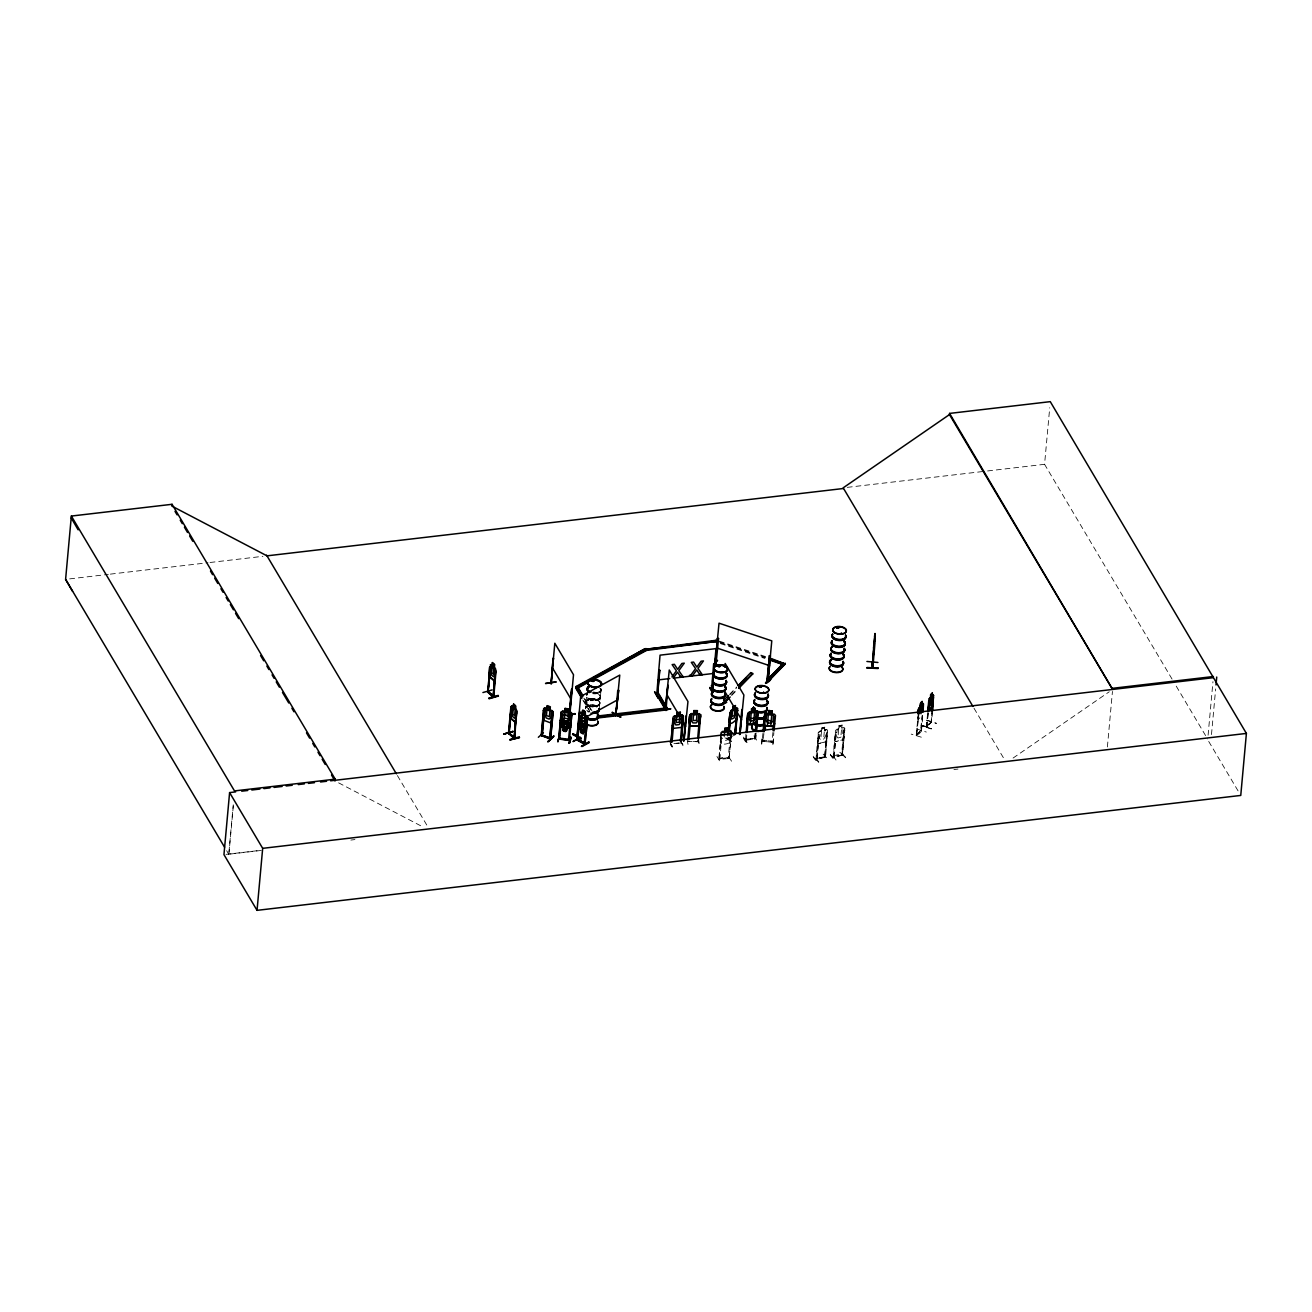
<?xml version="1.0" encoding="UTF-8"?>
<svg xmlns="http://www.w3.org/2000/svg" width="1312" height="1312" viewBox="0 0 1312 1312"><rect width="100%" height="100%" fill="white"/><g stroke="black" fill="none" stroke-linecap="round" stroke-linejoin="round"><path stroke-width="0.75" stroke-dasharray="5 3.75" d="M261.301 850.438L228.747 854.227L233.257 804.781M228.878 854.456L233.405 804.863M590.498 700.411L591.991 700.46M591.007 700.034L590.416 700.674M594.188 706.512L595.008 705.938L594.287 706.578M599.272 708.66L600.338 697.115A6.921 3.723 5.2 0 0 593.024 693.179M671.99 747.036L670.235 744.068L672.466 746.938M683.011 745.757L679.485 739.328L683.601 745.675L681.223 742.805M697.328 741.067L698.525 740.608L698.492 741.706L687.455 741.444M698.328 741.444L698.41 740.591M698.492 738.574L699.23 744.56M716.942 756.466L720.501 762.502M720.78 735.983L718.812 759.648C720.829 757.286 718.14 759.074 728.472 757.696M721.174 734.835L718.96 759.648M719.845 759.55L722.01 734.507M727.717 737.852L728.078 739.017M728.258 737.59L727.914 739L733.195 736.409M728.422 737.59C727.766 741.1 729.62 735.77 734.425 735.507M728.619 738.754L728.8 737.754M731.571 761.206L727.635 755.286M729.292 758.418L728.127 758.566L728.291 757.385M731.44 733.621L729.111 758.516L718.73 759.386L719.599 759.271C719.402 757.221 729.488 756.499 728.242 758.549L730.374 733.539M721.354 743.756C720.157 735.819 717.697 747.856 729.341 742.92L730.899 735.638M729.16 758.467L731.325 733.424M724.896 737.754L731.653 741.313L723.732 736.163M747.069 742.543C740.706 729.39 743.592 742.182 747.135 742.526M755.712 738.082C752.17 738.689 745.036 739.05 745.446 739.935M745.872 734.244L745.626 740.23L745.331 739.082M746.397 740.083L746.823 734.13M753.974 735.884L757.647 741.69M755.302 733.326L754.81 739.115L755.171 733.129M756.122 733.014L755.597 738.738L745.347 739.968M745.61 740.198L755.712 738.951L756.237 733.211M761.665 743.97L761.846 738.049M762.912 733.408L762.19 741.296L762.42 740.083L773.211 741.214M763.912 733.506L763.076 741.362M772.883 732.473L772.112 742.297L772.194 741.395M772.883 744.724L773.588 738.787M762.305 741.296L773.08 742.362L773.883 732.572M813.194 756.22C814.85 762.354 824.986 766.06 813.128 756.27M825.281 756.942L815.982 759.369L818.245 732.654L819.442 731.292L826.757 729.472L827.642 730.308L825.232 756.893M827.528 732.145L825.576 757.155L816.244 759.599L816.146 758.402M816.966 759.386L819.098 734.326L817.146 759.336L816.425 758.68M818.704 762.206L813.03 756.696L818.852 761.731M824.74 727.045L824.461 730.095L825.92 730.702L825.412 736.409L823.624 739.246L820.722 740.001L819.393 737.967L821.738 727.717L824.92 726.979L824.526 730.144L826.708 729.587M823.165 754.121L828.413 759.664M826.675 732.358L824.674 757.418L826.675 732.358L827.724 732.342M825.461 756.024L825.412 757.188M830.381 754.203C831.988 760.255 842.189 764.142 830.332 754.236M834.12 757.106L836.285 732.326L835.432 732.555L833.268 757.565C832.12 753.367 853.062 754.056 833.3 756.368M833.973 757.122L836.285 732.326M838.794 728.898L838.926 725.716L842.091 724.962L838.926 725.716M838.712 728.832L837.089 730.259L836.564 735.95L837.909 738L840.812 737.246L842.583 734.392L843.108 728.701L841.648 728.078L841.927 725.028M841.697 728.144L842.025 724.896M839.811 752.252L846.027 757.631L840.352 752.12M841.599 754.236L842.845 754.203L841.5 755.187L843.862 730.358L844.715 730.128L842.763 755.105M843.862 730.358L841.927 755.351M844.666 728.308L842.845 739.771L835.482 741.608L842.78 739.689L844.092 736.475M845.502 757.762L839.959 752.153M916.383 728.882L926.321 732.063M916.268 735.392L917.154 734.244M916.219 735.524L918.187 714.482M918.876 710.776L916.563 735.638L919.318 710.317M920.663 730.39L916.793 734.638C915.153 738.443 924.304 728.783 920.598 731.046L922.041 715.729M922.484 715.27L920.942 730.554M921.5 730.735L922.828 715.384M921.303 737.196L911.2 734.113M927.584 713.63L926.321 727.028L926.944 725.569M928.027 713.17L926.666 727.143L931.536 722.158L932.406 712.613M926.813 727.061L926.944 726.176L926.272 726.979M928.371 713.285L926.748 726.241M931.241 722.6L931.618 712.957M931.323 721.092L931.044 722.666L932.061 712.498M931.192 728.947C900.557 718.533 951.79 735.917 921.582 724.929M926.518 720.272L936.407 723.191M1172.059 679.091L1044.565 464.317L1049.731 407.72M1107.394 746.971L1112.445 691.424M1208.09 735.212L1212.96 681.65M1211.484 734.572L1215.65 688.948M761.731 744.101L762.42 737.656M773.194 741.428L762.338 740.116M773.539 738.738L772.85 745.068M585.874 702.609L586.661 700.378M585.3 708.808L585.578 707.529M587.087 704.364C589.285 711.268 609.522 699.673 594.877 706.676M586.234 703.675L589.793 706.118L594.648 706.036M601.158 689.735L600.912 690.981M600.224 698.017L600.535 696.574M599.814 704.036L599.978 702.773C598.387 698.312 590.416 697.312 586.694 700.378M600.962 690.276L600.486 696.328A7.019 3.772 5.2 0 1 595.123 700.329A7.019 3.772 5.2 0 1 586.858 697.312M824.412 756.286L825.199 756.007M842.452 754.941L833.071 757.385L835.432 730.653L836.63 729.292L843.878 727.406L844.83 728.291L842.402 754.892M729.374 757.549L728.455 757.664M731.227 741.51L724.946 737.688M731.588 741.264L725.224 737.541M825.609 741.706L826.839 738.426L825.674 741.772L818.294 743.609L817.573 740.919L818.36 743.674L825.674 741.772M830.25 754.662L835.957 760.124M917.154 735.114L916.645 734.736M930.782 721.649L931.323 721.698M585.546 707.594L586.12 706.725M688.013 744.429L686.848 738.049M921.483 725.438L931.438 728.75M586.021 701.592L589.055 699.329M600.355 691.818L600.978 690.899M599.732 698.673L600.355 697.738M729.029 737.459L727.094 740.099L723.88 740.476L722.387 738.23M728.012 758.352L729.177 758.221M698.542 740.837L697.59 740.87M821.624 730.899L818.245 732.654M729.751 694.13L736.77 686.963M729.685 694.901L736.688 687.734M731.67 694.77L735.884 690.473M731.604 695.557L737.213 689.817M917.842 716.942L918.17 719.517L921.975 715.63M926.731 720.075L936.407 723.535M916.268 735.474L921.04 730.538M931.241 721.994L926.403 726.126L931.586 722.108M926.37 726.979L931.143 722.043M727.684 738.787L728.16 738.115M825.658 756.237L824.608 756.483M698.263 741.739L687.668 741.378M592.122 700.723L591.105 700.624M1013.077 758.057L1109.247 691.768M921.139 730.194L920.68 730.128M730.259 737.246L734.753 735.032M681.158 742.936L674.024 743.773M743.379 737.098L747.086 743.035M819.295 734.523L818.245 734.556L816.31 759.55M835.629 732.736L836.482 732.522M844.059 730.554L844.912 730.325M816.392 758.648L824.576 756.745L816.802 758.238M842.665 755.138L833.497 757.549M589.072 699.329L594.32 699.099L598.764 701.018M591.056 699.87L590.334 700.788M824.756 756.466L824.625 757.368M673.909 743.576L680.108 742.822M754.81 737.869L755.778 737.82M745.708 739.328L754.597 738.213M847.257 487.359L985.574 471.205M987.608 470.959L1044.565 464.317M69.667 578.887L108.322 574.377M110.356 574.131L208.001 562.733M210.035 562.487L262.925 556.321M728.275 757.368L728.996 757.27M225.992 854.374L260.58 850.34M350.862 840.057L354.929 839.582M953.939 769.521L957.99 769.045M772.883 742.33L762.075 741.231M719.402 641.142L765.962 656.722M719.337 641.912L765.88 657.492M720.386 642.765L764.994 657.706M720.321 643.552L764.929 658.476M917.892 717.057L918.072 719.484M338.627 782.854L422.956 826.954M834.694 738.853L835.547 741.657M594.976 706.364L594.09 706.25L595.287 706.381M587.071 704.593L585.906 702.363L586.251 703.626M669.842 742.116L672.531 746.544M670.711 743.937L672.548 747.02M1176.241 686.143L1207.581 738.951M1208.713 741.444L1238.692 791.94M973.996 708.218L1004.254 759.189M584.906 698.952L591.876 710.71M583.84 698.05L592.811 713.17M583.856 700.87L589.842 710.956M582.79 699.968L588.776 710.054M397.405 775.572L427.663 826.544M226.664 850.701L228.747 854.227M601.142 689.587L600.765 688.505A7.019 3.772 5.2 0 1 594.566 693.146M600.142 695.344L600.519 696.426A7.019 3.772 5.2 0 0 593.057 692.72M599.568 702.018L599.945 703.019M601.06 689.358L601.044 689.292A6.921 3.723 5.2 0 1 592.794 692.523M697.918 738.082L699.066 744.626M600.338 697.148A6.921 3.723 5.2 0 1 593.86 700.69A6.921 3.723 5.2 0 1 586.562 696.721L585.529 708.234A6.921 3.723 5.2 0 1 590.22 704.757A6.921 3.723 5.2 0 1 598.157 706.758M600.732 688.915A7.019 3.772 5.2 0 1 594.533 693.507M593.139 692.031A6.904 3.723 5.2 0 1 600.355 695.672A6.904 3.723 5.2 0 1 595.156 699.509A6.904 3.723 5.2 0 1 587.022 696.541M599.814 688.406A6.904 3.723 5.2 0 1 599.781 692.539A6.904 3.723 5.2 0 1 592.696 693.654M593.09 692.375A7.019 3.772 5.2 0 1 600.437 696.065L600.42 696A7.019 3.772 5.2 0 1 595.14 699.968A7.019 3.772 5.2 0 1 586.89 696.951M589.236 712.039A7.019 3.772 5.2 0 1 587.727 711.383M585.382 708.628A7.019 3.772 5.2 0 1 590.154 705.118A7.019 3.772 5.2 0 1 598.19 707.135M589.318 711.596A6.921 3.723 5.2 0 1 586.644 710.136M585.546 708.414A6.904 3.723 5.2 0 1 596.862 707.102M585.48 708.004A7.019 3.772 5.2 0 1 596.96 706.66M587.973 711.94A6.921 3.723 5.2 0 1 589.596 711.612M821.46 731.866L820.951 737.557L823.854 736.803L824.362 731.112L821.46 731.866M822.312 728.176L822.214 729.193L824.166 727.684L822.312 728.176M838.647 729.849L838.122 735.556L841.025 734.802L841.55 729.095L838.647 729.849M839.483 726.159L839.401 727.176L841.353 725.684L839.483 726.159M588.35 705.233A6.921 3.739 5.2 0 0 599.682 703.904A6.921 3.739 5.2 0 0 590.728 699.034A6.921 3.739 5.2 0 0 588.35 705.233M588.416 704.774A6.872 3.706 5.2 0 0 599.682 703.445A6.872 3.706 5.2 0 0 590.794 698.624A6.872 3.706 5.2 0 0 588.416 704.774M588.334 705.79A6.872 3.706 5.2 0 0 599.584 704.462A6.872 3.706 5.2 0 0 590.695 699.64A6.872 3.706 5.2 0 0 588.334 705.79M588.317 705.446A6.921 3.739 5.2 0 0 599.666 704.134A6.921 3.739 5.2 0 0 590.712 699.247A6.921 3.739 5.2 0 0 588.317 705.446"/><path stroke-width="1.5" d="M867.019 667.988L878.122 668.136L867.068 667.496M878.089 668.53L867.019 667.972L878.122 668.103M582.626 724.519L585.414 723.207L583.299 725.848L584.562 730.276L582.659 726.225L580.183 727.799L582.184 725.257L580.757 720.649L582.79 724.47M874.628 640.6L874.825 638.567L874.842 639.912M874.776 641.617L874.858 639.846M541.102 735.54L550.614 739.082L553.139 712.154L552.237 710.678L544.874 707.972L543.66 708.628L541.216 735.573M541.134 734.589L542.184 734.966M544.464 710.858L543.398 710.694L544.464 710.858L542.25 735.622M550.81 738.886L541.233 735.294M874.022 642.486L873.743 652.179L874.038 649.735M874.858 635.795L872.349 668.284L872.119 662.347L872.792 668.284L874.973 642.896M874.743 637.058L874.94 633.712M72.554 591.335L65.6 579.363L71.356 516.059L172.052 504.3L335.2 779.164L335.036 780.968L331.526 775.048M172.052 504.3L171.888 506.104L266.992 555.845L843.419 488.507M235.652 791.89L229.6 792.596L223.958 854.62L257.037 910.348L1240.758 795.433L1246.4 733.424L1050.272 401.652L949.576 413.411L949.478 414.576L1112.625 689.456L949.576 413.411M257.037 910.348L262.679 848.339L229.6 792.596M482.914 692.539L492.213 689.899M489.671 667.037L487.966 692.375L489.671 667.037L490.54 667.431L487.966 692.326L491 664.544C493.886 669.382 492.016 656.853 492.23 665.873M488.868 698.476L498.216 695.803M492.443 662.658L494.509 664.413L494.05 667.546L496.1 670.334L493.706 697.082L487.9 691.768M494.509 664.413L494.526 675.106L493.328 676.664L491.492 675.008L490.737 671.678L491.246 665.971L492.328 665.856M495.542 672.334L493.279 697.197L495.001 671.859L495.87 672.252L495.001 671.859M493.132 697.115L495.329 671.76M503.988 733.998L512.926 731.538M513.664 704.265L513.386 707.316L511.172 706.479L509.023 733.785L511.598 708.89L510.745 708.496L508.449 733.375L514.402 738.656L513.878 737.246M516.502 710.251L514.73 738.574L508.81 733.211L511.27 706.446M509.171 732.932L508.466 732.358L509.466 732.703L508.859 733.752M509.925 739.935L519.552 737.541L509.991 739.902M514.288 738.049L516.108 710.874L515.567 705.872L513.615 704.101L511.795 713.138L512.549 716.467L514.386 718.123L515.6 716.582M515.124 709.005L515.403 705.954M503.644 734.179L513.271 731.358L503.939 734.015M514.173 738.033L516.387 713.22L514.255 738.623M538.346 737.295L543.381 732.768M541.495 735.327L543.824 708.66M541.954 735.868L544.267 711.022M546.956 708.677L547.235 705.626L550.368 706.824L549.925 709.989L551.466 711.547L550.942 717.238L549.154 719.091L546.218 717.976L544.874 714.942L545.398 709.251L547.055 708.824M546.989 708.874L547.334 705.774M553.074 658.362L551.138 683.7L553.074 658.362L553.762 658.854M551.138 683.7L554.812 643.241L573.508 674.745L569.49 718.96L567.473 721.157L566.964 726.832L563.602 726.372L564.127 720.682L567.473 721.157M551.27 683.175L551.073 682.748M547.94 741.411C566.144 724.88 536.132 753.564 553.533 736.065M551.909 713.908L552.959 714.072L551.909 713.908L549.728 738.787M552.106 713.744L549.843 738.508M550.466 739.05L552.975 712.203M557.961 741.772L559.453 735.409L557.944 741.264M561.257 712.072L558.879 739.05L569.621 740.444M562.077 714.089L561.028 714.154L562.077 714.089L559.634 739.148C561.421 738.115 557.354 737.426 559.912 737.934M570.687 727.307L569.31 728.275C564.685 725.815 568.932 734.49 563.11 730.522L563.389 727.406L559.896 725.831M563.225 730.44L563.52 727.324L561.798 726.126L562.323 720.436L564.34 718.238L564.865 712.564L568.211 713.023L568.752 727.061L566.866 727.848L566.587 730.899L563.11 730.522M564.111 720.698L562.536 718.008L563.061 712.318L564.947 711.547L565.111 708.365L564.849 711.432M570.015 713.252L568.309 712.006L568.719 708.857L565.111 708.431M568.44 711.908L568.719 708.857M569.277 713.236L571.458 689.341M569.638 713.187L571.819 689.292M569.605 713.777L571.786 689.866M570.818 715.286L571.819 715.417L570.818 715.286L568.506 740.345L568.785 739.132L569.457 740.148M569.523 743.297C572.409 728.57 570.294 744.888 568.965 742.74M570.556 727.307L571.802 713.515L568.293 712.055M569.392 740.444L571.934 713.498L570.884 712.252L562.504 711.17L561.142 712.006L558.682 738.984M581.806 698.296L575.82 688.21L576.198 686.455L644.996 648.768L646.619 649.637L716.5 641.47L717.467 640.486M572.967 733.785L581.282 738.754M590.236 679.501L576.132 687.242L577.739 688.111L577.92 687.193L575.886 687.439L581.872 697.508M580.15 737.557L573.262 741.264M579.379 714.974L577.624 740.378L577.936 739.197L576.755 739.902L579.592 711.744M579.625 713.105L577.132 739.722L585.25 744.265L584.299 743.117M577.559 740.329L580.117 715.384M582.61 710.366L580.462 719.55L581.577 722.732L584.102 724.126L581.593 722.715L581.068 728.406L583.594 729.8L584.102 724.093L585.66 722.42L585.3 711.858C580.593 706.496 584.184 716.221 580.593 712.465L579.543 713.006M583.578 730.964L583.299 734.015L580.593 732.522L580.232 721.961L581.806 720.272L584.332 721.649L585.447 724.847L584.939 730.538L583.496 730.817M580.593 737.311L573.164 741.624M581.429 746.331L588.908 742.297M582.61 710.563L585.119 711.957L584.84 715.007L587.628 717.5L584.988 744.396L586.677 719.009L584.168 744.035L584.168 743.002M586.366 731.374L587.202 723.125M614.869 714.22L612.228 712.252L620.888 716.975M578.002 736.262L577.05 736.393L580.675 696.508L619.756 675.106L615.836 715.532L617.722 690.538L618.674 690.325L615.689 715.548L618.674 690.325M616.427 715.155L616 714.597M616.197 714.942L620.56 716.729M593.762 677.566L644.996 648.768M645.865 649.26L715.827 640.322L716.5 641.47L646.537 650.408L591.843 680.387M645.93 648.489L646.537 650.408L644.93 649.538M665.774 709.94L667.775 708.988L658.427 693.244L656.394 693.474C656.804 695.147 657.542 696.032 656.754 694.36L657.689 694.212L656.656 694.392M659.756 670.334L658.673 670.235L659.756 670.334L657.656 694.474M657.476 695.163L659.624 670.12M658.165 698.115L654.573 691.719L658.099 697.984M660.231 709.972L670.694 708.71L660.198 709.972M665.266 709.94L667.89 685.094L666.037 710.464L665.184 709.907L669.268 670.022L687.964 701.526L683.962 740.558M666.037 710.464L665.709 709.628M670.99 742.034L673.072 717.205L674.384 715.991L682.437 715.122L683.437 716.09L681.223 740.804M671.104 742.248L673.072 719.14L674.138 719.238L673.187 719.353M672.056 742.133L674.007 719.025M680.338 712.268L679.96 715.516L681.551 716.254L681.043 721.961L679.091 724.601L675.893 724.978L674.384 722.732L674.909 717.041L676.713 715.811L676.894 712.678L680.37 712.334L680.059 715.335M674.434 716.057L676.762 715.876L677.041 712.826L680.239 712.449M680.403 741.116L682.371 718.025L683.306 717.91L681.354 741.001M682.535 724.191L683.273 716.073L682.338 715.155M683.568 740.985L685.897 716.106M686.274 716.057L684.011 740.87L684.142 739.984M687.783 739.738L689.997 714.81M688.784 739.755L690.817 716.647L689.833 716.631L690.817 716.647M693.851 710.596L693.704 713.81L691.785 714.761L691.276 720.452L692.851 722.912L696.213 722.928L698.246 720.501L698.755 714.794L697.049 713.777L697.459 710.612L693.851 710.596L693.589 713.712L691.244 713.63C687.767 716.139 688.8 722.338 690.096 726.012L698.558 726.061L700.69 714.778L697.197 713.728M697.738 737.885L699.608 716.696L700.641 716.91L699.608 716.696M698.722 737.902L700.69 714.843M711.94 691.67L709.858 688.177L711.973 687.16M711.547 687.652L712.646 687.8L711.727 687.947C711.694 690.506 710.579 686.586 712.531 687.603M713.449 677.861L714.597 663.708L713.646 663.823L711.645 688.849M715.827 640.322L716.434 642.24L717.385 641.273M713.088 681.83L712.465 688.718L715.975 648.636L660.051 655.164L656.672 695.262M717.484 638.436L715.237 663.232L716.073 663.577L718.55 638.55L717.484 638.436L718.55 638.55M715.204 662.298C717.221 661.002 715.893 665.233 716.073 662.626L715.384 662.396M724.831 667.3L725.175 663.478L743.871 694.999L740.001 734.064M720.813 736.048L721.075 732.703L722.387 731.489L730.44 730.62L731.424 731.588L730.948 735.688M723.191 703.101L726.602 702.182L722.879 702.789M724.273 736.13L724.618 732.326L727.832 731.965L727.488 735.753M724.749 731.374L725.028 728.324M722.912 732.539L724.716 731.309L724.896 728.176L728.373 727.832L729.21 735.556M728.373 727.832L728.045 730.833M735.064 708.792L735.343 705.544L735.622 714.843L734.146 717.894L731.768 719.058L730.735 717.238L731.243 711.547C733.064 703.626 722.666 732.982 735.786 720.108L736.836 716.68M728.34 731.21L730.062 712.219M728.619 731.374L730.866 713.859L729.308 731.03M729.029 730.866L730.866 713.859M732.686 709.956L732.801 706.791L735.425 705.594M730.899 735.638L730.44 730.62M734.687 733.572L737.459 710.333L735.655 733.392M734.95 733.736L737.492 708.447L735.146 708.644M735.376 733.228L737.59 708.496M739.492 734.458L739.935 734.064M739.542 734.441L741.821 709.579M740.017 734.392L742.182 709.53M750.776 672.63L752.629 674.056L750.776 672.63L738.164 685.536M746.167 732.539L747.856 713.318L751.317 711.858M747.118 732.44L748.545 715.056L747.61 715.171L748.545 715.056M750.267 724.076L751.563 708.742L754.99 708.316L753.465 723.683M755.351 731.227L756.909 714.04L757.975 714.138L756.909 714.04M755.466 731.424L757.024 714.253M756.286 731.112L758.024 712.039L756.417 731.309M770.652 677.796C772.784 681.108 758.008 688.292 770.718 677.861M769.832 658.017L785.265 663.987L768.816 680.797L766.897 680.157L783.346 663.347M767.176 680.666L769.521 655.623L766.995 680.567L767.946 680.895M763.059 731.702L764.634 714.351L766.011 713.4L774.441 714.22L775.49 715.483L774.031 730.866M763.994 722.617L764.748 714.4L766.044 713.564M764.06 731.801L765.47 716.336L764.453 716.45L765.47 716.336M768.816 680.797L785.33 663.216M767.356 725.946L768.635 710.579L772.243 710.924L771.964 713.974M770.734 726.274L772.112 711.006M773.047 730.768L774.277 717.205L775.277 717.303L774.277 717.205M866.92 661.461L877.941 662.478M872.66 662.888L875.071 633.548L872.644 662.396M918.088 713.728L918.58 708.808L920.352 706.118M918.187 713.777C914.972 711.038 925.042 700.821 921.975 704.462M918.63 714.023L918.974 710.202M918.876 713.679L920.302 706.135M920.401 706.168C918.334 704.085 924.747 699.034 920.581 703.084M922.139 701.379L920.975 713.744M922.385 711.908L923.353 705.725L923.172 711.563M923.5 703.904L922.746 712.088L922.976 703.298M927.748 711.711L928.781 700.346M928.092 711.826L929.076 701.723L928.552 711.383M930.503 697.689L930.618 694.54L932.356 692.933L932.094 701.986L929.552 706.807L930.454 697.64L929.421 698.788M931.864 693.835L930.798 695.852L932.291 693.08M931.799 711.055L933.455 697.246L932.586 710.71M932.848 703.593L931.963 707.102L928.158 710.989L932.045 707.086L933.488 695.376L932.061 712.498M1216.011 684.979L1216.732 677.041M773.358 726.52L774.621 723.568L773.342 726.586L764.847 725.766L763.879 722.551M768.635 710.579L772.243 710.924M596.501 687.176L596.862 686.635M596.189 686.832L597.075 686.865M719.173 666.873L718.09 666.414L718.927 665.643M718.369 666.168L720.157 666.48L718.172 666.299M719.255 665.643L719.534 666.07M722.059 672.088L722.699 671.957M722.682 671.81L722.436 671.629M759.336 686.93L761.026 686.619M759.451 687.078L760.173 686.143M760.238 686.848L759.369 686.668M760.665 686.209L761.403 686.996L760.222 686.898M764.338 692.818L763.518 692.424M763.404 692.851L763.617 692.162M836.859 627.874L837.843 627.038L838.827 628.071M836.876 627.628L837.679 627.103L836.908 627.431M841.205 633.893L840.812 633.548M873.874 647.751L874.104 646.291M562.028 714.761L560.634 717.713L562.028 714.761L570.474 715.909L571.425 719.173M560.929 727.143L569.31 728.275M874.514 635.828L874.727 639.912M560.388 720.272L561.438 723.388M557.895 741.641L559.322 735.835M571.179 721.731L569.703 724.503M568.457 739.624L569.638 739.312L558.961 738.115M568.916 743.264L570.982 737.492M569.031 743.199L570.523 737.377M550.778 683.109L551.598 683.076M660.149 710.35L670.629 709.054M726.536 702.56L723.027 702.97M494.329 680.895L495.362 678.517M495.296 678.452L494.362 681.043L489.753 676.861L489.36 673.22M515.436 722.502L510.876 718.254L510.417 714.679L510.827 718.32L515.436 722.502L517.158 711.793L515.19 708.956M572.557 734.474L580.888 738.951M581.282 738.295L572.95 733.818M755.876 723.289L757.172 720.206L755.991 723.453C745.101 727.963 746.676 721.256 747.791 713.351M673.368 728.258L672.449 725.372L673.269 728.373L681.354 727.422L682.683 724.257M579.018 718.714L580.216 716.09L586.546 719.583L587.12 723.174L586.398 719.698M579.1 718.779L580.265 716.237M577.526 739.41L577.264 738.869M698.558 726.061L699.952 723.027M571.196 721.682L569.785 724.618L561.339 723.47L560.404 720.206M597.813 721.338L597.813 721.338A6.921 3.739 5.2 0 1 594.172 725.733A6.921 3.739 5.2 0 1 585.398 723.863M723.847 706.66L723.929 706.578A6.921 3.739 5.2 0 1 715.876 711.022A6.921 3.739 5.2 0 1 712.072 704.626M766.93 707.611L766.946 707.594A6.921 3.739 5.2 0 1 760.681 712.219A6.921 3.739 5.2 0 1 753.498 707.266M844.387 648.604L844.452 648.538A6.921 3.739 5.2 0 1 838.204 653.163A6.921 3.739 5.2 0 1 831.021 648.21M717.566 660.461L713.859 664.266M592.122 680.633L593.073 681.6M593.073 681.125L592.45 680.518L594.024 680.912M593.992 681.092L592.188 681.174M841.336 633.745L841.271 633.073M673.236 678.173L677.55 672.17L680.912 677.271L680.354 676.352M671.957 676.926L676.385 670.842L672.121 664.594L674.384 664.331L677.664 669.333L681.896 663.446L684.274 663.167L678.829 670.662L683.158 677.008L682.601 676.09M713.974 663.888L717.139 660.346M716.401 663.396L715.237 663.232L716.122 663.528M767.389 679.518L768.028 679.993M765.749 683.372L770.751 678.288M724.142 699.87L728.357 695.557M739.492 684.88L746.512 677.714M723.273 703.38L728.882 697.64M738.689 687.603L752.711 673.286M723.191 704.15L730.21 696.984M738.623 688.39L752.629 674.056M766.897 680.157L781.968 664.741M929.306 698.755L933.062 694.819L933.537 695.508M932.012 696.131L933.144 694.983M492.836 695.819C498.445 699.362 479.126 684.536 493.066 695.868M514.763 737.59L509.138 733.195L514.124 737.328M542.922 716.828L543.709 720.272L551.089 723.06L552.385 720.337M552.172 710.727L553.139 712.154M542.036 734.966L541.462 734.425M550.712 737.918L549.777 737.902M549.81 737.885L542.168 735.228L550.433 738.148M592.532 680.452L592.106 681.289M595.927 686.668L596.911 687.094M838.302 627.808L837.22 628.022L837.86 627.087M841.615 633.368L841.927 633.598M949.478 414.576L843.19 487.834L972.946 706.463M751.382 711.875L749.578 713.105L749.054 718.796L750.546 721.026L753.744 720.632L755.679 717.976L756.204 712.285L754.58 711.481M490.212 664.987L495.575 668.677M511.237 706.578L512.074 706.118M577.493 735.671L577.346 735.688M620.51 717.254L612.294 712.646M646.619 649.637L577.805 687.34L576.198 686.455M577.739 688.111L588.317 682.306M585.529 717.418L617.493 699.903M543.758 708.71L544.956 708.037M586.464 719.632L580.134 716.139M578.28 726.897L579.035 728.455L585.316 731.916L586.366 731.243M580.593 712.465L586.808 716.008M586.858 715.926L587.628 717.5M578.707 721.256L579.363 724.798L585.775 728.258L586.874 725.667L585.693 728.291L579.363 724.798M578.034 739.328L584.398 743.117M578.002 739.591L585.25 743.281M588.891 741.838L581.544 746.315M585.316 731.916L586.448 731.325M730.915 710.727L736.786 707.758M737.738 710.497L736.77 710.678M731.899 732.621L735.064 734.49M768.455 713.744L766.552 714.581L766.044 720.272L767.635 722.896L771.013 723.224L773.047 720.96L773.555 715.253L771.833 714.072M558.715 738.754L569.523 740.198M593.483 680.534L592.27 680.518L592.712 681.338M488.933 698L498.232 695.393M512.057 706.004L516.633 710.136M511.598 708.89L510.745 708.496M510.007 739.46L519.306 736.852M592.598 680.551L593.549 680.879M767.159 680.387L768.16 680.715M755.023 708.382L751.563 708.742M758.074 712.104L754.744 711.432M757.073 711.137L749.054 712.055M751.284 712.892L754.482 712.498M750.776 718.582L753.974 718.189M748.004 724.257L755.925 723.355M545.53 683.388L556.239 681.928L545.694 683.568M714.712 663.905L713.646 663.823M711.301 685.536L713.515 689.587M571.524 713.99L575.033 713.613L571.688 714.827M683.437 718.107L682.371 718.025M647.849 649.03L655.836 648.095M659.838 647.636L667.824 646.701M671.826 646.226L677.812 645.537M683.798 644.832L689.784 644.126M693.786 643.667L699.772 642.962M705.774 642.257L711.76 641.568M575.82 688.21L577.854 687.98L582.84 696.377M699.542 674.106L702.33 674.762L698 668.415L703.445 660.936L701.084 661.199L696.852 667.086L693.556 662.084L691.309 662.347L695.573 668.612L690.03 676.205L689.489 675.286L692.408 675.926L696.721 669.94L700.1 675.024M657.788 679.977L669.776 678.566M673.778 678.107L713.712 673.433M709.858 688.177L711.891 687.931M597.19 716.057L665.086 708.119L661.018 709.366M597.108 716.828L601.109 716.352M605.111 715.893L611.097 715.188M615.082 714.728L623.069 713.794M627.07 713.318L635.057 712.4M639.042 711.924L647.046 710.989M651.031 710.53L657.017 709.825M597.862 717.205L667.775 708.988M597.796 717.976L665.692 710.038L656.328 694.245M679.96 715.516L682.371 715.22M672.81 720.075L683.126 718.894M1112.724 688.292L1213.42 676.516M335.2 779.164L234.504 790.923L71.356 516.059M241.72 791.185L247.771 790.48M251.822 790.004L259.907 789.053M263.942 788.594L270.01 787.889M274.044 787.413L282.129 786.462M286.164 785.986L292.232 785.281M298.283 784.576L304.351 783.871M308.386 783.395L314.454 782.69M320.522 781.985L326.573 781.28M330.624 780.804L1213.321 677.681M262.679 848.339L1246.4 733.424M838.204 628.333L836.974 628.022M584.332 743.756L584.529 742.854M584.857 744.363L576.903 739.984M693.966 710.76L697.344 710.792M691.244 713.695L699.64 713.679M698.542 725.995L690.096 726.012M873.776 643.897L873.644 647.554M768.373 714.761L771.751 715.089M767.848 720.452L771.226 720.78M764.945 725.618L773.276 726.422M760.419 687.39L759.533 686.947M493.23 697.148L487.441 691.916M562.536 711.284L564.931 711.612M562.094 714.942L570.376 715.991M564.34 718.238L567.702 718.714M767.34 679.468L768.291 679.764M760.501 686.16L761.419 686.848M769.357 655.787L770.423 655.918L768.045 680.944L771.784 640.846L719.025 623.184L715.122 663.232M929.306 698.673L928.273 711.038M769.767 658.804L785.265 663.987M768.881 659.001L782.378 664.315L768.799 659.772M716.762 647.98L769.537 665.643M766.962 679.37L768.898 680.026M494.427 680.862L489.917 676.762L489.524 673.22M513.5 704.134L515.501 705.922M581.888 746.561L589.285 742.576M560.027 725.815L560.995 727.045M498.462 696.049L489.196 698.755M724.995 691.785L741.624 719.796M709.923 687.406L713.039 692.654M667.004 694.819L677.386 712.318M682.584 721.075L685.7 726.323M659.395 695.77L667.71 709.776M656.394 693.474L665.758 709.267M577.92 687.193L582.905 695.606M552.549 668.054L571.261 699.558M266.598 555.189L396.372 773.818M175.021 511.385L177.104 514.894M180.236 520.175L182.319 523.685M184.418 527.194L187.534 532.475M189.633 535.985L192.766 541.266M210.494 571.146L212.577 574.656M214.676 578.182L217.792 583.446M220.924 588.727L223.024 592.237M226.14 597.518L228.239 601.027M230.322 604.537L233.454 609.818M235.537 613.327L238.669 618.608M260.58 655.524L263.712 660.789M266.844 666.07L268.927 669.579M272.06 674.86L274.142 678.37M276.225 681.896L279.358 687.16M282.49 692.441L288.755 702.986M291.887 708.25L293.97 711.776M306.483 732.867L309.616 738.148M312.748 743.412L314.831 746.922M317.963 752.202L320.046 755.712M322.145 759.238L325.261 764.502M65.6 579.363L224.565 847.191M71.192 517.863L78.146 529.835M874.94 633.548L875.104 635.549M874.054 643.47L874.087 645.307M873.53 647.488L873.612 652.162M598.42 687.127A6.872 3.706 5.2 0 1 587.874 683.896A6.872 3.706 5.2 0 1 596.599 680.354A6.872 3.706 5.2 0 1 599.781 686.586M589.514 692.588A6.904 3.723 5.2 0 1 588.924 687.291M586.808 694.606A6.904 3.723 5.2 0 1 587.399 693.72M589.498 691.883A7.019 3.772 5.2 0 1 588.908 686.488M591.105 692.08A6.921 3.723 5.2 0 1 588.006 686.881M589.482 692.228A7.019 3.772 5.2 0 1 588.875 686.848M586.661 694.983A7.019 3.772 5.2 0 1 587.268 694.097M597.419 714.745A6.921 3.723 5.2 0 1 596.189 719.55A6.921 3.723 5.2 0 1 587.104 718.943M597.534 714.335A7.019 3.772 5.2 0 1 596.288 719.206A7.019 3.772 5.2 0 1 587.071 718.582M597.682 721.026A6.872 3.706 5.2 0 1 594.188 725.323A6.872 3.706 5.2 0 1 585.464 723.47M597.518 713.613A6.904 3.723 5.2 0 1 596.288 718.402A6.904 3.723 5.2 0 1 587.218 717.795M598.83 708.841A6.904 3.723 5.2 0 1 590.925 713.17M597.567 713.974A7.019 3.772 5.2 0 1 596.32 718.845A7.019 3.772 5.2 0 1 587.104 718.238M599.305 709.415A7.019 3.772 5.2 0 1 592.762 713.006M599.338 709.07A7.019 3.772 5.2 0 1 592.794 712.662M599.289 708.66A6.921 3.723 5.2 0 1 592.827 712.203M766.536 701.018A6.921 3.723 5.2 0 1 761.206 706.479A6.921 3.723 5.2 0 1 754.613 700.657M766.651 700.608A7.019 3.772 5.2 0 1 761.255 706.135A7.019 3.772 5.2 0 1 754.564 700.231M766.798 707.299A6.872 3.706 5.2 0 1 760.714 711.793A6.872 3.706 5.2 0 1 753.58 706.889M768.078 694.704A7.019 3.772 5.2 0 1 760.96 699.23A7.019 3.772 5.2 0 1 755.187 693.376M766.634 699.886A6.904 3.723 5.2 0 1 761.321 705.315A6.904 3.723 5.2 0 1 754.728 699.509M766.684 700.247A7.019 3.772 5.2 0 1 761.288 705.774A7.019 3.772 5.2 0 1 754.597 699.87M768.11 694.343A7.019 3.772 5.2 0 1 760.993 698.87A7.019 3.772 5.2 0 1 755.22 693.031M768.061 693.966A6.921 3.723 5.2 0 1 761.042 698.427A6.921 3.723 5.2 0 1 755.351 692.654M768.274 696.082A6.904 3.723 5.2 0 1 760.042 699.444A6.904 3.723 5.2 0 1 755.253 693.818M764.256 726.258A6.921 3.739 5.2 0 1 762.305 731.325M757.106 731.538A6.921 3.739 5.2 0 1 752.317 725.897M764.24 725.88A6.872 3.706 5.2 0 1 758.943 731.309A6.872 3.706 5.2 0 1 752.399 725.52M764.273 726.028A6.921 3.739 5.2 0 1 760.698 731.407M758.943 731.489A6.921 3.739 5.2 0 1 752.334 725.651M765.929 717.074A7.019 3.772 5.2 0 1 756.548 718.172M765.503 713.269A7.019 3.772 5.2 0 1 766.306 714.204M765.798 717.434A6.904 3.723 5.2 0 1 756.565 718.517M765.372 713.695A6.904 3.723 5.2 0 1 766.159 714.614M765.962 716.729A7.019 3.772 5.2 0 1 756.581 717.828M765.536 712.908A7.019 3.772 5.2 0 1 766.684 714.843M765.913 716.303A6.921 3.723 5.2 0 1 756.663 717.385M765.486 712.547A6.921 3.723 5.2 0 1 766.618 714.45M766.716 708.316A6.872 3.706 5.2 0 1 764.699 712.17A6.872 3.706 5.2 0 1 757.155 712.203M755.663 711.563A6.872 3.706 5.2 0 1 754.498 710.76M753.367 708.857A6.872 3.706 5.2 0 1 753.498 707.906M766.798 707.972A6.921 3.739 5.2 0 1 763.272 712.301A6.921 3.739 5.2 0 1 754.482 710.432M753.695 709.497A6.921 3.739 5.2 0 1 753.465 707.562M764.322 724.322A7.019 3.772 5.2 0 1 753.252 723.191M764.273 723.88A6.904 3.723 5.2 0 1 753.383 722.764M764.289 724.683A7.019 3.772 5.2 0 1 753.219 723.535M764.174 725.028A6.921 3.723 5.2 0 1 753.268 723.912M726.094 681.436A6.921 3.723 5.2 0 1 719.96 685.963A6.921 3.723 5.2 0 1 712.793 681.026M726.208 681.026A7.019 3.772 5.2 0 1 719.091 685.553A7.019 3.772 5.2 0 1 713.318 679.714M724.814 685.996A6.921 3.739 5.2 0 1 719.468 691.457A6.921 3.739 5.2 0 1 712.859 685.635M724.782 685.864A6.872 3.706 5.2 0 1 719.484 691.276A6.872 3.706 5.2 0 1 712.924 685.487M726.028 673.253A7.019 3.772 5.2 0 1 720.632 678.763A7.019 3.772 5.2 0 1 713.941 672.859M726.176 680.288A6.904 3.723 5.2 0 1 720.075 684.798A6.904 3.723 5.2 0 1 712.908 679.878M725.913 673.663A6.904 3.723 5.2 0 1 720.583 679.108A6.904 3.723 5.2 0 1 714.007 673.302M726.241 680.682A7.019 3.772 5.2 0 1 719.124 685.208A7.019 3.772 5.2 0 1 713.351 679.354M726.061 672.892A7.019 3.772 5.2 0 1 720.665 678.419A7.019 3.772 5.2 0 1 713.974 672.515M726.028 672.515A6.921 3.723 5.2 0 1 720.698 677.976A6.921 3.723 5.2 0 1 714.105 672.154M723.519 700.018A6.921 3.723 5.2 0 1 718.189 705.462A6.921 3.723 5.2 0 1 711.596 699.64M723.634 699.591A7.019 3.772 5.2 0 1 718.238 705.118A7.019 3.772 5.2 0 1 711.547 699.214M724.782 686.307A6.921 3.739 5.2 0 1 719.435 691.768A6.921 3.739 5.2 0 1 712.842 685.93M723.781 706.299A6.872 3.706 5.2 0 1 715.909 710.612A6.872 3.706 5.2 0 1 712.154 704.265M724.683 686.881A6.872 3.706 5.2 0 1 719.386 692.293A6.872 3.706 5.2 0 1 712.842 686.504M725.06 693.687A7.019 3.772 5.2 0 1 718.861 698.279A7.019 3.772 5.2 0 1 711.58 693.277M712.17 692.375A7.019 3.772 5.2 0 1 713.187 691.621M723.617 698.87A6.904 3.723 5.2 0 1 718.287 704.314A6.904 3.723 5.2 0 1 711.711 698.509M724.913 694.097A6.904 3.723 5.2 0 1 718.812 698.624A6.904 3.723 5.2 0 1 711.645 693.687M723.666 699.247A7.019 3.772 5.2 0 1 718.271 704.774A7.019 3.772 5.2 0 1 711.58 698.87M725.093 693.343A7.019 3.772 5.2 0 1 718.894 697.918A7.019 3.772 5.2 0 1 711.612 692.916M712.203 692.031A7.019 3.772 5.2 0 1 713.22 691.276M725.044 692.949A6.921 3.723 5.2 0 1 718.91 697.476A6.921 3.723 5.2 0 1 711.744 692.539M712.334 691.654A6.921 3.723 5.2 0 1 713.334 690.916M844.059 641.978A6.921 3.723 5.2 0 1 838.729 647.423A6.921 3.723 5.2 0 1 832.136 641.601M844.174 641.552A7.019 3.772 5.2 0 1 838.778 647.078A7.019 3.772 5.2 0 1 832.087 641.174M831.611 647.324A6.921 3.739 5.2 0 1 832.612 646.586M844.321 648.243A6.872 3.706 5.2 0 1 836.449 652.556A6.872 3.706 5.2 0 1 832.694 646.209M845.6 635.648A7.019 3.772 5.2 0 1 838.483 640.174A7.019 3.772 5.2 0 1 832.71 634.319M844.157 640.83A6.904 3.723 5.2 0 1 838.827 646.258A6.904 3.723 5.2 0 1 832.251 640.453M845.453 636.058A6.904 3.723 5.2 0 1 839.352 640.568A6.904 3.723 5.2 0 1 832.185 635.648M844.206 641.191A7.019 3.772 5.2 0 1 838.811 646.718A7.019 3.772 5.2 0 1 832.12 640.814M845.633 635.287A7.019 3.772 5.2 0 1 838.516 639.813A7.019 3.772 5.2 0 1 832.743 633.975M845.584 634.91A6.921 3.723 5.2 0 1 839.45 639.436A6.921 3.723 5.2 0 1 832.284 634.483M843.075 662.412A6.921 3.723 5.2 0 1 835.154 666.742A6.921 3.723 5.2 0 1 831.365 660.362M843.206 662.002A7.019 3.772 5.2 0 1 835.17 666.398A7.019 3.772 5.2 0 1 831.332 659.92M841.779 667.218A6.921 3.739 5.2 0 1 836.433 672.662A6.921 3.739 5.2 0 1 829.824 666.84M841.763 666.84A6.872 3.706 5.2 0 1 836.466 672.252A6.872 3.706 5.2 0 1 829.922 666.463M843.026 654.212A7.019 3.772 5.2 0 1 837.614 659.739A7.019 3.772 5.2 0 1 830.939 653.835M843.157 661.264A6.904 3.723 5.2 0 1 835.268 665.594A6.904 3.723 5.2 0 1 831.48 659.214M842.894 654.639A6.904 3.723 5.2 0 1 837.581 660.084A6.904 3.723 5.2 0 1 831.004 654.262M843.239 661.642A7.019 3.772 5.2 0 1 835.203 666.037A7.019 3.772 5.2 0 1 831.365 659.575M843.058 653.868A7.019 3.772 5.2 0 1 837.646 659.395A7.019 3.772 5.2 0 1 830.972 653.491M843.009 653.491A6.921 3.723 5.2 0 1 837.679 658.936A6.921 3.723 5.2 0 1 831.086 653.114M844.223 649.26A6.872 3.706 5.2 0 1 838.155 653.753A6.872 3.706 5.2 0 1 831.021 648.85M844.321 648.915A6.921 3.739 5.2 0 1 838.188 653.442A6.921 3.739 5.2 0 1 830.988 648.489M831.578 647.603A6.921 3.739 5.2 0 1 832.595 646.865M492.23 666.873L491.721 672.564L493.542 674.22L494.066 668.53L492.23 666.873M492.886 663.61L493.968 665.692L492.886 663.61M513.304 708.332L512.779 714.023L514.616 715.68L515.124 709.989L513.304 708.332M513.943 705.069L515.026 707.152L513.943 705.069M546.956 709.841L546.448 715.532L549.367 716.647L549.892 710.956L546.956 709.841M547.809 706.479L549.597 708.201L547.809 706.479M563.963 728.996L563.881 730.013L566.03 730.308L566.128 729.292L563.963 728.996M565.784 709.087L565.685 710.104L567.85 710.399L567.932 709.382L565.784 709.087M582.315 714.597L581.806 720.288L584.316 721.682L584.84 715.975L582.315 714.597M581.282 731.194L582.807 733.113L581.282 731.194M583.086 711.284L584.611 713.187L583.086 711.284M676.631 716.828L676.106 722.535L679.321 722.158L679.829 716.467L676.631 716.828M677.517 713.203L677.435 714.22L679.501 713.99L679.583 712.974L677.517 713.203M693.589 714.761L693.064 720.468L696.442 720.485L696.951 714.794L693.589 714.761M694.507 711.219L694.425 712.236L696.59 712.236L696.672 711.219L694.507 711.219M725.52 728.701L725.421 729.718L727.488 729.488L727.586 728.472L725.52 728.701M732.506 710.924L731.998 716.614L734.359 715.45L734.884 709.759L732.506 710.924M733.26 707.152L733.162 708.168L734.786 706.414L733.26 707.152M752.186 709.267L752.088 710.284L754.154 710.022L754.236 709.005L752.186 709.267M769.291 711.252L769.209 712.268L771.374 712.482L771.472 711.465L769.291 711.252M920.204 707.152L919.679 712.842L921.188 711.301L921.713 705.61L920.204 707.152M920.794 703.314L920.696 704.331L921.762 702.314L920.794 703.314M930.306 698.656L929.782 704.364L931.29 702.822L931.815 697.115L930.306 698.656M568.358 726.815L567.079 726.651L565.505 723.716L562.307 726.11L564.865 722.928L562.848 718.976L565.702 722.371L569.064 719.812L566.358 723.109L568.358 726.815M575 713.99L571.524 714.417L575.017 714.056M722.01 734.507L721.059 734.622L722.01 734.507M731.325 733.424L730.374 733.539L731.325 733.424M590.121 685.733A6.921 3.739 5.2 0 0 601.47 684.405A6.921 3.739 5.2 0 0 592.499 679.534A6.921 3.739 5.2 0 0 590.121 685.733M590.105 685.963A6.921 3.739 5.2 0 0 601.437 684.634A6.921 3.739 5.2 0 0 592.483 679.764A6.921 3.739 5.2 0 0 590.105 685.963M757.434 691.736A6.921 3.739 5.2 0 0 768.783 690.407A6.921 3.739 5.2 0 0 759.828 685.536A6.921 3.739 5.2 0 0 757.434 691.736M757.45 692.064A6.872 3.706 5.2 0 0 768.701 690.735A6.872 3.706 5.2 0 0 759.812 685.914A6.872 3.706 5.2 0 0 757.45 692.064M716.221 671.006A6.921 3.739 5.2 0 0 727.57 669.678A6.921 3.739 5.2 0 0 718.599 664.79A6.921 3.739 5.2 0 0 716.221 671.006M716.204 671.547A6.872 3.706 5.2 0 0 727.455 670.235A6.872 3.706 5.2 0 0 718.566 665.397A6.872 3.706 5.2 0 0 716.204 671.547M716.204 671.203A6.921 3.739 5.2 0 0 727.537 669.874A6.921 3.739 5.2 0 0 718.582 665.004A6.921 3.739 5.2 0 0 716.204 671.203M834.957 632.679A6.921 3.739 5.2 0 0 846.306 631.351A6.921 3.739 5.2 0 0 837.351 626.48A6.921 3.739 5.2 0 0 834.957 632.679M834.957 633.007A6.872 3.706 5.2 0 0 846.224 631.695A6.872 3.706 5.2 0 0 837.335 626.857A6.872 3.706 5.2 0 0 834.957 633.007"/></g></svg>
